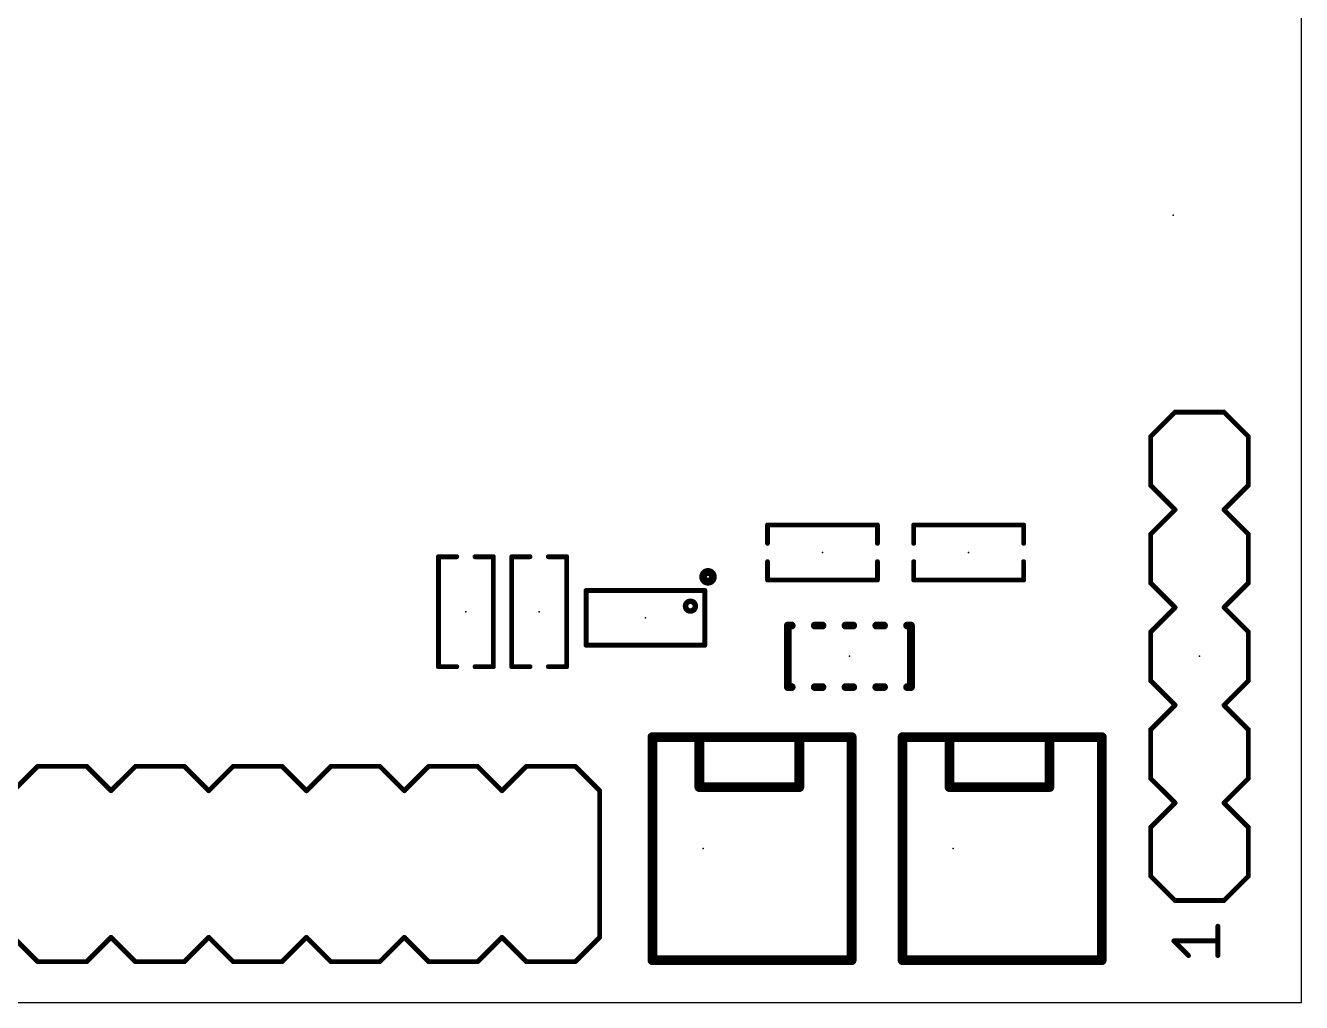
# Model space of a CAD drawing. Extents: x -49 to 146, y -19 to 112.
# Drawn here: x 112.89 to 146.05, y 0 to 25.4 of the extents above; entities that cross this region are included whole.
import ezdxf

# ---------------------------------------------------------------- set-up
doc = ezdxf.new("R2010")
doc.units = 0
for name, color, linetype in [('20', 7, 'CONTINUOUS'), ('21', 253, 'CONTINUOUS'), ('23', 7, 'CONTINUOUS')]:
    doc.layers.add(name, color=color, linetype=linetype)

msp = doc.modelspace()

# ---------------------------------------------------------------- linework, layer by layer
at = {"layer": '20'}
for p, q in [((146.05, 0), (146.05, 101.9)), ((0, 0), (146.05, 0))]:
    msp.add_line(p, q, dxfattribs=at)
at = {"layer": '21'}
for points, const_width in [([(142.13, 14.715), (142.765, 15.35)], 0.127), ([(142.765, 15.35), (144.035, 15.35)], 0.127), ([(144.035, 15.35), (144.67, 14.715)], 0.127), ([(142.13, 13.445), (142.13, 14.715)], 0.127), ([(144.67, 14.715), (144.67, 13.445)], 0.127), ([(142.765, 12.81), (142.13, 13.445)], 0.127), ([(144.67, 13.445), (144.035, 12.81)], 0.127), ([(142.13, 12.175), (142.765, 12.81)], 0.127), ([(144.035, 12.81), (144.67, 12.175)], 0.127), ([(135.0288, 12.4144), (132.1712, 12.4144)], 0.127), ([(132.1712, 12.4144), (132.1712, 11.9381)], 0.127), ([(135.0288, 11.9381), (135.0288, 12.4144)], 0.127), ([(135.9712, 11.9381), (135.9712, 12.4144)], 0.127), ([(135.9712, 12.4144), (138.8288, 12.4144)], 0.127), ([(138.8288, 12.4144), (138.8288, 11.9381)], 0.127), ([(142.13, 10.905), (142.13, 12.175)], 0.127), ([(144.67, 12.175), (144.67, 10.905)], 0.127), ([(123.6186, 8.7312), (123.6186, 11.5888)], 0.127), ([(123.6186, 11.5888), (124.0949, 11.5888)], 0.127), ([(125.0474, 11.5888), (124.5711, 11.5888)], 0.127), ([(125.0474, 8.7312), (125.0474, 11.5888)], 0.127), ([(125.5236, 8.7312), (125.5236, 11.5888)], 0.127), ([(125.5236, 11.5888), (125.9999, 11.5888)], 0.127), ([(126.9524, 11.5888), (126.4761, 11.5888)], 0.127), ([(126.9524, 8.7312), (126.9524, 11.5888)], 0.127), ([(132.1712, 10.9856), (132.1712, 11.4619)], 0.127), ([(135.0288, 11.4619), (135.0288, 10.9856)], 0.127), ([(135.9712, 11.4619), (135.9712, 10.9856)], 0.127), ([(138.8288, 10.9856), (138.8288, 11.4619)], 0.127), ([(135.0288, 10.9856), (132.1712, 10.9856)], 0.127), ([(135.9712, 10.9856), (138.8288, 10.9856)], 0.127), ([(142.13, 10.905), (142.765, 10.27)], 0.127), ([(144.035, 10.27), (144.67, 10.905)], 0.127), ([(127.4562, 9.2874), (127.4562, 10.7124)], 0.127), ([(127.4562, 10.7124), (130.5438, 10.7124)], 0.127), ([(130.5438, 10.7124), (130.5438, 9.2874)], 0.127), ([(142.13, 9.635), (142.765, 10.27)], 0.127), ([(144.035, 10.27), (144.67, 9.635)], 0.127), ([(132.7, 8.2), (132.7, 9.8)], 0.2032), ([(132.7, 9.8), (132.8, 9.8)], 0.2032), ([(133.6, 9.8), (133.4, 9.8)], 0.2032), ([(134.4, 9.8), (134.2, 9.8)], 0.2032), ([(135.2, 9.8), (135, 9.8)], 0.2032), ([(135.8, 9.8), (135.9, 9.8)], 0.2032), ([(135.9, 9.8), (135.9, 8.2)], 0.2032), ([(142.13, 8.365), (142.13, 9.635)], 0.127), ([(144.67, 9.635), (144.67, 8.365)], 0.127), ([(130.5438, 9.2874), (127.4562, 9.2874)], 0.127), ([(124.0949, 8.7312), (123.6186, 8.7312)], 0.127), ([(124.5711, 8.7312), (125.0474, 8.7312)], 0.127), ([(125.9999, 8.7312), (125.5236, 8.7312)], 0.127), ([(126.4761, 8.7312), (126.9524, 8.7312)], 0.127), ([(132.8, 8.2), (132.7, 8.2)], 0.2032), ([(133.4, 8.2), (133.6, 8.2)], 0.2032), ([(134.2, 8.2), (134.4, 8.2)], 0.2032), ([(135, 8.2), (135.2, 8.2)], 0.2032), ([(135.9, 8.2), (135.8, 8.2)], 0.2032), ([(142.765, 7.73), (142.13, 8.365)], 0.127), ([(144.67, 8.365), (144.035, 7.73)], 0.127), ([(142.13, 7.095), (142.765, 7.73)], 0.127), ([(144.035, 7.73), (144.67, 7.095)], 0.127), ([(129.18, 6.9), (130.4, 6.9)], 0.254), ([(129.18, 1.1), (129.18, 6.9)], 0.254), ([(130.4, 6.9), (133, 6.9)], 0.254), ([(130.4, 6.9), (130.4, 5.6)], 0.254), ([(133, 6.9), (134.36, 6.9)], 0.254), ([(133, 5.6), (133, 6.9)], 0.254), ([(134.36, 6.9), (134.36, 1.1)], 0.254), ([(135.68, 6.9), (136.9, 6.9)], 0.254), ([(135.68, 1.1), (135.68, 6.9)], 0.254), ([(136.9, 6.9), (139.5, 6.9)], 0.254), ([(136.9, 6.9), (136.9, 5.6)], 0.254), ([(139.5, 6.9), (140.86, 6.9)], 0.254), ([(139.5, 5.6), (139.5, 6.9)], 0.254), ([(140.86, 6.9), (140.86, 1.1)], 0.254), ([(142.13, 5.825), (142.13, 7.095)], 0.127), ([(144.67, 7.095), (144.67, 5.825)], 0.127), ([(113.205, 6.14), (112.57, 5.505)], 0.127), ([(113.205, 6.14), (114.475, 6.14)], 0.127), ([(114.475, 6.14), (115.11, 5.505)], 0.127), ([(115.11, 5.505), (115.745, 6.14)], 0.127), ([(115.745, 6.14), (117.015, 6.14)], 0.127), ([(117.015, 6.14), (117.65, 5.505)], 0.127), ([(117.65, 5.505), (118.285, 6.14)], 0.127), ([(118.285, 6.14), (119.555, 6.14)], 0.127), ([(119.555, 6.14), (120.19, 5.505)], 0.127), ([(120.825, 6.14), (120.19, 5.505)], 0.127), ([(120.825, 6.14), (122.095, 6.14)], 0.127), ([(122.095, 6.14), (122.73, 5.505)], 0.127), ([(122.73, 5.505), (123.365, 6.14)], 0.127), ([(123.365, 6.14), (124.635, 6.14)], 0.127), ([(124.635, 6.14), (125.27, 5.505)], 0.127), ([(125.27, 5.505), (125.905, 6.14)], 0.127), ([(125.905, 6.14), (127.175, 6.14)], 0.127), ([(127.175, 6.14), (127.81, 5.505)], 0.127), ([(130.4, 5.6), (133, 5.6)], 0.254), ([(136.9, 5.6), (139.5, 5.6)], 0.254), ([(142.765, 5.19), (142.13, 5.825)], 0.127), ([(144.67, 5.825), (144.035, 5.19)], 0.127), ([(127.81, 5.505), (127.81, 1.695)], 0.127), ([(142.13, 4.555), (142.765, 5.19)], 0.127), ([(144.035, 5.19), (144.67, 4.555)], 0.127), ([(142.13, 3.285), (142.13, 4.555)], 0.127), ([(144.67, 4.555), (144.67, 3.285)], 0.127), ([(142.13, 3.285), (142.765, 2.65)], 0.127), ([(144.035, 2.65), (144.67, 3.285)], 0.127), ([(142.765, 2.65), (144.035, 2.65)], 0.127), ([(143.8763, 1.2198), (143.8763, 1.9825)], 0.127), ([(112.57, 1.695), (113.205, 1.06)], 0.127), ([(115.11, 1.695), (114.475, 1.06)], 0.127), ([(115.745, 1.06), (115.11, 1.695)], 0.127), ([(117.65, 1.695), (117.015, 1.06)], 0.127), ([(118.285, 1.06), (117.65, 1.695)], 0.127), ([(120.19, 1.695), (119.555, 1.06)], 0.127), ([(120.19, 1.695), (120.825, 1.06)], 0.127), ([(122.73, 1.695), (122.095, 1.06)], 0.127), ([(123.365, 1.06), (122.73, 1.695)], 0.127), ([(125.27, 1.695), (124.635, 1.06)], 0.127), ([(125.905, 1.06), (125.27, 1.695)], 0.127), ([(127.81, 1.695), (127.175, 1.06)], 0.127), ([(143.1137, 1.2198), (142.7323, 1.6011)], 0.127), ([(142.7323, 1.6011), (143.8763, 1.6011)], 0.127), ([(114.475, 1.06), (113.205, 1.06)], 0.127), ([(117.015, 1.06), (115.745, 1.06)], 0.127), ([(119.555, 1.06), (118.285, 1.06)], 0.127), ([(122.095, 1.06), (120.825, 1.06)], 0.127), ([(124.635, 1.06), (123.365, 1.06)], 0.127), ([(127.175, 1.06), (125.905, 1.06)], 0.127), ([(134.36, 1.1), (129.18, 1.1)], 0.254), ([(140.86, 1.1), (135.68, 1.1)], 0.254)]:
    msp.add_lwpolyline(points, dxfattribs=dict(at, const_width=const_width))
for points, const_width in [([(142.765, 15.3818, 1), (142.765, 15.3183)], 0.0635), ([(142.7875, 15.3275, 1), (142.7425, 15.3725)], 0.0635), ([(144.0575, 15.3725, 1), (144.0125, 15.3275)], 0.0635), ([(144.035, 15.3183, 1), (144.035, 15.3818)], 0.0635), ([(142.1075, 14.7375, 1), (142.1525, 14.6925)], 0.0635), ([(142.1617, 14.715, 1), (142.0983, 14.715)], 0.0635), ([(144.7018, 14.715, 1), (144.6383, 14.715)], 0.0635), ([(144.6475, 14.6925, 1), (144.6925, 14.7375)], 0.0635), ([(142.1525, 13.4675, 1), (142.1075, 13.4225)], 0.0635), ([(142.0983, 13.445, 1), (142.1617, 13.445)], 0.0635), ([(144.6383, 13.445, 1), (144.7018, 13.445)], 0.0635), ([(144.6925, 13.4225, 1), (144.6475, 13.4675)], 0.0635), ([(142.7875, 12.7875, 1), (142.7425, 12.8325)], 0.0635), ([(142.7425, 12.7875, 1), (142.7875, 12.8325)], 0.0635), ([(144.0575, 12.8325, 1), (144.0125, 12.7875)], 0.0635), ([(144.0125, 12.8325, 1), (144.0575, 12.7875)], 0.0635), ([(132.1712, 12.4462, 1), (132.1712, 12.3826)], 0.0635), ([(132.2029, 12.4144, 1), (132.1395, 12.4144)], 0.0635), ([(135.0606, 12.4144, 1), (134.9971, 12.4144)], 0.0635), ([(135.0288, 12.3826, 1), (135.0288, 12.4462)], 0.0635), ([(135.9712, 12.4462, 1), (135.9712, 12.3826)], 0.0635), ([(136.0029, 12.4144, 1), (135.9395, 12.4144)], 0.0635), ([(138.8605, 12.4144, 1), (138.7971, 12.4144)], 0.0635), ([(138.8288, 12.3826, 1), (138.8288, 12.4462)], 0.0635), ([(132.1395, 11.9381, 1), (132.2029, 11.9381)], 0.0635), ([(134.9971, 11.9381, 1), (135.0606, 11.9381)], 0.0635), ([(135.9395, 11.9381, 1), (136.0029, 11.9381)], 0.0635), ([(138.7971, 11.9381, 1), (138.8605, 11.9381)], 0.0635), ([(142.1075, 12.1975, 1), (142.1525, 12.1525)], 0.0635), ([(142.1617, 12.175, 1), (142.0983, 12.175)], 0.0635), ([(144.7018, 12.175, 1), (144.6383, 12.175)], 0.0635), ([(144.6475, 12.1525, 1), (144.6925, 12.1975)], 0.0635), ([(123.6504, 11.5888, 1), (123.5868, 11.5888)], 0.0635), ([(123.6186, 11.6206, 1), (123.6186, 11.5571)], 0.0635), ([(124.0949, 11.5571, 1), (124.0949, 11.6206)], 0.0635), ([(124.5711, 11.6206, 1), (124.5711, 11.5571)], 0.0635), ([(125.0792, 11.5888, 1), (125.0157, 11.5888)], 0.0635), ([(125.0474, 11.5571, 1), (125.0474, 11.6206)], 0.0635), ([(125.5554, 11.5888, 1), (125.4918, 11.5888)], 0.0635), ([(125.5236, 11.6206, 1), (125.5236, 11.5571)], 0.0635), ([(125.9999, 11.5571, 1), (125.9999, 11.6206)], 0.0635), ([(126.4761, 11.6206, 1), (126.4761, 11.5571)], 0.0635), ([(126.9842, 11.5888, 1), (126.9207, 11.5888)], 0.0635), ([(126.9524, 11.5571, 1), (126.9524, 11.6206)], 0.0635), ([(130.6256, 10.9652, 1), (130.6256, 11.1684, 1), (130.6256, 10.9652)], 0.254), ([(132.2029, 11.4619, 1), (132.1395, 11.4619)], 0.0635), ([(135.0606, 11.4619, 1), (134.9971, 11.4619)], 0.0635), ([(136.0029, 11.4619, 1), (135.9395, 11.4619)], 0.0635), ([(138.8605, 11.4619, 1), (138.7971, 11.4619)], 0.0635), ([(132.1712, 11.0174, 1), (132.1712, 10.9538)], 0.0635), ([(132.1395, 10.9856, 1), (132.2029, 10.9856)], 0.0635), ([(134.9971, 10.9856, 1), (135.0606, 10.9856)], 0.0635), ([(135.0288, 10.9538, 1), (135.0288, 11.0174)], 0.0635), ([(135.9712, 11.0174, 1), (135.9712, 10.9538)], 0.0635), ([(135.9395, 10.9856, 1), (136.0029, 10.9856)], 0.0635), ([(138.7971, 10.9856, 1), (138.8605, 10.9856)], 0.0635), ([(138.8288, 10.9538, 1), (138.8288, 11.0174)], 0.0635), ([(142.1525, 10.9275, 1), (142.1075, 10.8825)], 0.0635), ([(144.6925, 10.8825, 1), (144.6475, 10.9275)], 0.0635), ([(127.4562, 10.7442, 1), (127.4562, 10.6806)], 0.0635), ([(127.488, 10.7124, 1), (127.4245, 10.7124)], 0.0635), ([(130.5755, 10.7124, 1), (130.5121, 10.7124)], 0.0635), ([(130.5438, 10.6806, 1), (130.5438, 10.7442)], 0.0635), ([(142.0983, 10.905, 1), (142.1617, 10.905)], 0.0635), ([(144.6383, 10.905, 1), (144.7018, 10.905)], 0.0635), ([(130.1684, 10.233, 1), (130.1684, 10.3766, 1), (130.1684, 10.233)], 0.254), ([(142.7875, 10.2475, 1), (142.7425, 10.2925)], 0.0635), ([(142.7425, 10.2475, 1), (142.7875, 10.2925)], 0.0635), ([(144.0575, 10.2925, 1), (144.0125, 10.2475)], 0.0635), ([(144.0125, 10.2925, 1), (144.0575, 10.2475)], 0.0635), ([(132.7508, 9.8, 1), (132.6492, 9.8)], 0.1016), ([(132.7, 9.8508, 1), (132.7, 9.7492)], 0.1016), ([(132.8, 9.7492, 1), (132.8, 9.8508)], 0.1016), ([(133.4, 9.8508, 1), (133.4, 9.7492)], 0.1016), ([(133.6, 9.7492, 1), (133.6, 9.8508)], 0.1016), ([(134.2, 9.8508, 1), (134.2, 9.7492)], 0.1016), ([(134.4, 9.7492, 1), (134.4, 9.8508)], 0.1016), ([(135, 9.8508, 1), (135, 9.7492)], 0.1016), ([(135.2, 9.7492, 1), (135.2, 9.8508)], 0.1016), ([(135.8, 9.8508, 1), (135.8, 9.7492)], 0.1016), ([(135.9508, 9.8, 1), (135.8492, 9.8)], 0.1016), ([(135.9, 9.7492, 1), (135.9, 9.8508)], 0.1016), ([(142.1075, 9.6575, 1), (142.1525, 9.6125)], 0.0635), ([(142.1617, 9.635, 1), (142.0983, 9.635)], 0.0635), ([(144.7018, 9.635, 1), (144.6383, 9.635)], 0.0635), ([(144.6475, 9.6125, 1), (144.6925, 9.6575)], 0.0635), ([(127.4562, 9.3192, 1), (127.4562, 9.2556)], 0.0635), ([(127.4245, 9.2874, 1), (127.488, 9.2874)], 0.0635), ([(130.5121, 9.2874, 1), (130.5755, 9.2874)], 0.0635), ([(130.5438, 9.2556, 1), (130.5438, 9.3192)], 0.0635), ([(123.5868, 8.7312, 1), (123.6504, 8.7312)], 0.0635), ([(123.6186, 8.763, 1), (123.6186, 8.6995)], 0.0635), ([(124.0949, 8.6995, 1), (124.0949, 8.763)], 0.0635), ([(124.5711, 8.763, 1), (124.5711, 8.6995)], 0.0635), ([(125.0157, 8.7312, 1), (125.0792, 8.7312)], 0.0635), ([(125.0474, 8.6995, 1), (125.0474, 8.763)], 0.0635), ([(125.4918, 8.7312, 1), (125.5554, 8.7312)], 0.0635), ([(125.5236, 8.763, 1), (125.5236, 8.6995)], 0.0635), ([(125.9999, 8.6995, 1), (125.9999, 8.763)], 0.0635), ([(126.4761, 8.763, 1), (126.4761, 8.6995)], 0.0635), ([(126.9207, 8.7312, 1), (126.9842, 8.7312)], 0.0635), ([(126.9524, 8.6995, 1), (126.9524, 8.763)], 0.0635), ([(132.7, 8.2508, 1), (132.7, 8.1492)], 0.1016), ([(132.8, 8.1492, 1), (132.8, 8.2508)], 0.1016), ([(133.4, 8.2508, 1), (133.4, 8.1492)], 0.1016), ([(133.6, 8.1492, 1), (133.6, 8.2508)], 0.1016), ([(134.2, 8.2508, 1), (134.2, 8.1492)], 0.1016), ([(134.4, 8.1492, 1), (134.4, 8.2508)], 0.1016), ([(135, 8.2508, 1), (135, 8.1492)], 0.1016), ([(135.2, 8.1492, 1), (135.2, 8.2508)], 0.1016), ([(135.8, 8.2508, 1), (135.8, 8.1492)], 0.1016), ([(135.9, 8.1492, 1), (135.9, 8.2508)], 0.1016), ([(142.1525, 8.3875, 1), (142.1075, 8.3425)], 0.0635), ([(142.0983, 8.365, 1), (142.1617, 8.365)], 0.0635), ([(144.6383, 8.365, 1), (144.7018, 8.365)], 0.0635), ([(144.6925, 8.3425, 1), (144.6475, 8.3875)], 0.0635), ([(132.6492, 8.2, 1), (132.7508, 8.2)], 0.1016), ([(135.8492, 8.2, 1), (135.9508, 8.2)], 0.1016), ([(142.7875, 7.7075, 1), (142.7425, 7.7525)], 0.0635), ([(142.7425, 7.7075, 1), (142.7875, 7.7525)], 0.0635), ([(144.0575, 7.7525, 1), (144.0125, 7.7075)], 0.0635), ([(144.0125, 7.7525, 1), (144.0575, 7.7075)], 0.0635), ([(129.18, 6.9635, 1), (129.18, 6.8365)], 0.127), ([(129.2435, 6.9, 1), (129.1165, 6.9)], 0.127), ([(130.4, 6.9635, 1), (130.4, 6.8365)], 0.127), ([(130.4635, 6.9, 1), (130.3365, 6.9)], 0.127), ([(130.4, 6.8365, 1), (130.4, 6.9635)], 0.127), ([(133, 6.9635, 1), (133, 6.8365)], 0.127), ([(133.0635, 6.9, 1), (132.9365, 6.9)], 0.127), ([(133, 6.8365, 1), (133, 6.9635)], 0.127), ([(134.4235, 6.9, 1), (134.2965, 6.9)], 0.127), ([(134.36, 6.8365, 1), (134.36, 6.9635)], 0.127), ([(135.68, 6.9635, 1), (135.68, 6.8365)], 0.127), ([(135.7435, 6.9, 1), (135.6165, 6.9)], 0.127), ([(136.9, 6.9635, 1), (136.9, 6.8365)], 0.127), ([(136.9635, 6.9, 1), (136.8365, 6.9)], 0.127), ([(136.9, 6.8365, 1), (136.9, 6.9635)], 0.127), ([(139.5, 6.9635, 1), (139.5, 6.8365)], 0.127), ([(139.5635, 6.9, 1), (139.4365, 6.9)], 0.127), ([(139.5, 6.8365, 1), (139.5, 6.9635)], 0.127), ([(140.9235, 6.9, 1), (140.7965, 6.9)], 0.127), ([(140.86, 6.8365, 1), (140.86, 6.9635)], 0.127), ([(142.1075, 7.1175, 1), (142.1525, 7.0725)], 0.0635), ([(142.1617, 7.095, 1), (142.0983, 7.095)], 0.0635), ([(144.7018, 7.095, 1), (144.6383, 7.095)], 0.0635), ([(144.6475, 7.0725, 1), (144.6925, 7.1175)], 0.0635), ([(113.205, 6.1718, 1), (113.205, 6.1083)], 0.0635), ([(113.2275, 6.1175, 1), (113.1825, 6.1625)], 0.0635), ([(114.4975, 6.1625, 1), (114.4525, 6.1175)], 0.0635), ([(114.475, 6.1083, 1), (114.475, 6.1718)], 0.0635), ([(115.745, 6.1718, 1), (115.745, 6.1083)], 0.0635), ([(115.7675, 6.1175, 1), (115.7225, 6.1625)], 0.0635), ([(117.0375, 6.1625, 1), (116.9925, 6.1175)], 0.0635), ([(117.015, 6.1083, 1), (117.015, 6.1718)], 0.0635), ([(118.285, 6.1718, 1), (118.285, 6.1083)], 0.0635), ([(118.3075, 6.1175, 1), (118.2625, 6.1625)], 0.0635), ([(119.5775, 6.1625, 1), (119.5325, 6.1175)], 0.0635), ([(119.555, 6.1083, 1), (119.555, 6.1718)], 0.0635), ([(120.825, 6.1718, 1), (120.825, 6.1083)], 0.0635), ([(120.8475, 6.1175, 1), (120.8025, 6.1625)], 0.0635), ([(122.1175, 6.1625, 1), (122.0725, 6.1175)], 0.0635), ([(122.095, 6.1083, 1), (122.095, 6.1718)], 0.0635), ([(123.365, 6.1718, 1), (123.365, 6.1083)], 0.0635), ([(123.3875, 6.1175, 1), (123.3425, 6.1625)], 0.0635), ([(124.6575, 6.1625, 1), (124.6125, 6.1175)], 0.0635), ([(124.635, 6.1083, 1), (124.635, 6.1718)], 0.0635), ([(125.905, 6.1718, 1), (125.905, 6.1083)], 0.0635), ([(125.9275, 6.1175, 1), (125.8825, 6.1625)], 0.0635), ([(127.1975, 6.1625, 1), (127.1525, 6.1175)], 0.0635), ([(127.175, 6.1083, 1), (127.175, 6.1718)], 0.0635), ([(130.4, 5.6635, 1), (130.4, 5.5365)], 0.127), ([(130.3365, 5.6, 1), (130.4635, 5.6)], 0.127), ([(132.9365, 5.6, 1), (133.0635, 5.6)], 0.127), ([(133, 5.5365, 1), (133, 5.6635)], 0.127), ([(136.9, 5.6635, 1), (136.9, 5.5365)], 0.127), ([(136.8365, 5.6, 1), (136.9635, 5.6)], 0.127), ([(139.4365, 5.6, 1), (139.5635, 5.6)], 0.127), ([(139.5, 5.5365, 1), (139.5, 5.6635)], 0.127), ([(142.1525, 5.8475, 1), (142.1075, 5.8025)], 0.0635), ([(142.0983, 5.825, 1), (142.1617, 5.825)], 0.0635), ([(144.6383, 5.825, 1), (144.7018, 5.825)], 0.0635), ([(144.6925, 5.8025, 1), (144.6475, 5.8475)], 0.0635), ([(115.0875, 5.5275, 1), (115.1325, 5.4825)], 0.0635), ([(115.0875, 5.4825, 1), (115.1325, 5.5275)], 0.0635), ([(117.6275, 5.5275, 1), (117.6725, 5.4825)], 0.0635), ([(117.6275, 5.4825, 1), (117.6725, 5.5275)], 0.0635), ([(120.1675, 5.5275, 1), (120.2125, 5.4825)], 0.0635), ([(120.1675, 5.4825, 1), (120.2125, 5.5275)], 0.0635), ([(122.7075, 5.5275, 1), (122.7525, 5.4825)], 0.0635), ([(122.7075, 5.4825, 1), (122.7525, 5.5275)], 0.0635), ([(125.2475, 5.5275, 1), (125.2925, 5.4825)], 0.0635), ([(125.2475, 5.4825, 1), (125.2925, 5.5275)], 0.0635), ([(127.8418, 5.505, 1), (127.7782, 5.505)], 0.0635), ([(127.7875, 5.4825, 1), (127.8325, 5.5275)], 0.0635), ([(142.7875, 5.1675, 1), (142.7425, 5.2125)], 0.0635), ([(142.7425, 5.1675, 1), (142.7875, 5.2125)], 0.0635), ([(144.0575, 5.2125, 1), (144.0125, 5.1675)], 0.0635), ([(144.0125, 5.2125, 1), (144.0575, 5.1675)], 0.0635), ([(142.1075, 4.5775, 1), (142.1525, 4.5325)], 0.0635), ([(142.1617, 4.555, 1), (142.0983, 4.555)], 0.0635), ([(144.7018, 4.555, 1), (144.6383, 4.555)], 0.0635), ([(144.6475, 4.5325, 1), (144.6925, 4.5775)], 0.0635), ([(142.1525, 3.3075, 1), (142.1075, 3.2625)], 0.0635), ([(142.0983, 3.285, 1), (142.1617, 3.285)], 0.0635), ([(144.6383, 3.285, 1), (144.7018, 3.285)], 0.0635), ([(144.6925, 3.2625, 1), (144.6475, 3.3075)], 0.0635), ([(142.765, 2.6818, 1), (142.765, 2.6182)], 0.0635), ([(142.7425, 2.6275, 1), (142.7875, 2.6725)], 0.0635), ([(144.0125, 2.6725, 1), (144.0575, 2.6275)], 0.0635), ([(144.035, 2.6182, 1), (144.035, 2.6818)], 0.0635), ([(143.9081, 1.9825, 1), (143.8446, 1.9825)], 0.0635), ([(115.1325, 1.7175, 1), (115.0875, 1.6725)], 0.0635), ([(115.1325, 1.6725, 1), (115.0875, 1.7175)], 0.0635), ([(117.6725, 1.7175, 1), (117.6275, 1.6725)], 0.0635), ([(117.6725, 1.6725, 1), (117.6275, 1.7175)], 0.0635), ([(120.2125, 1.7175, 1), (120.1675, 1.6725)], 0.0635), ([(120.2125, 1.6725, 1), (120.1675, 1.7175)], 0.0635), ([(122.7525, 1.7175, 1), (122.7075, 1.6725)], 0.0635), ([(122.7525, 1.6725, 1), (122.7075, 1.7175)], 0.0635), ([(125.2925, 1.7175, 1), (125.2475, 1.6725)], 0.0635), ([(125.2925, 1.6725, 1), (125.2475, 1.7175)], 0.0635), ([(127.7782, 1.695, 1), (127.8418, 1.695)], 0.0635), ([(127.8325, 1.6725, 1), (127.7875, 1.7175)], 0.0635), ([(142.7323, 1.6329, 1), (142.7323, 1.5694)], 0.0635), ([(142.7548, 1.6236, 1), (142.7099, 1.5787)], 0.0635), ([(143.8763, 1.5694, 1), (143.8763, 1.6329)], 0.0635), ([(113.205, 1.0917, 1), (113.205, 1.0283)], 0.0635), ([(113.1825, 1.0375, 1), (113.2275, 1.0825)], 0.0635), ([(114.4525, 1.0825, 1), (114.4975, 1.0375)], 0.0635), ([(114.475, 1.0283, 1), (114.475, 1.0917)], 0.0635), ([(115.745, 1.0917, 1), (115.745, 1.0283)], 0.0635), ([(115.7225, 1.0375, 1), (115.7675, 1.0825)], 0.0635), ([(116.9925, 1.0825, 1), (117.0375, 1.0375)], 0.0635), ([(117.015, 1.0283, 1), (117.015, 1.0917)], 0.0635), ([(118.285, 1.0917, 1), (118.285, 1.0283)], 0.0635), ([(118.2625, 1.0375, 1), (118.3075, 1.0825)], 0.0635), ([(119.5325, 1.0825, 1), (119.5775, 1.0375)], 0.0635), ([(119.555, 1.0283, 1), (119.555, 1.0917)], 0.0635), ([(120.825, 1.0917, 1), (120.825, 1.0283)], 0.0635), ([(120.8025, 1.0375, 1), (120.8475, 1.0825)], 0.0635), ([(122.0725, 1.0825, 1), (122.1175, 1.0375)], 0.0635), ([(122.095, 1.0283, 1), (122.095, 1.0917)], 0.0635), ([(123.365, 1.0917, 1), (123.365, 1.0283)], 0.0635), ([(123.3425, 1.0375, 1), (123.3875, 1.0825)], 0.0635), ([(124.6125, 1.0825, 1), (124.6575, 1.0375)], 0.0635), ([(124.635, 1.0283, 1), (124.635, 1.0917)], 0.0635), ([(125.905, 1.0917, 1), (125.905, 1.0283)], 0.0635), ([(125.8825, 1.0375, 1), (125.9275, 1.0825)], 0.0635), ([(127.1525, 1.0825, 1), (127.1975, 1.0375)], 0.0635), ([(127.175, 1.0283, 1), (127.175, 1.0917)], 0.0635), ([(129.18, 1.1635, 1), (129.18, 1.0365)], 0.127), ([(129.1165, 1.1, 1), (129.2435, 1.1)], 0.127), ([(134.2965, 1.1, 1), (134.4235, 1.1)], 0.127), ([(134.36, 1.0365, 1), (134.36, 1.1635)], 0.127), ([(135.68, 1.1635, 1), (135.68, 1.0365)], 0.127), ([(135.6165, 1.1, 1), (135.7435, 1.1)], 0.127), ([(140.7965, 1.1, 1), (140.9235, 1.1)], 0.127), ([(140.86, 1.0365, 1), (140.86, 1.1635)], 0.127), ([(143.0912, 1.1973, 1), (143.1361, 1.2423)], 0.0635), ([(143.8446, 1.2198, 1), (143.9081, 1.2198)], 0.0635)]:
    msp.add_lwpolyline(points, format="xyb", dxfattribs=dict(at, const_width=const_width))
at = {"layer": '23'}
for p in [(142.715, 20.4705), (133.6, 11.7), (137.4, 11.7), (124.333, 10.16), (126.238, 10.16), (129, 10), (134.3, 9), (143.4, 9), (130.5, 4), (137, 4)]:
    msp.add_point(p, dxfattribs=at)

doc.saveas('drawing.dxf')
